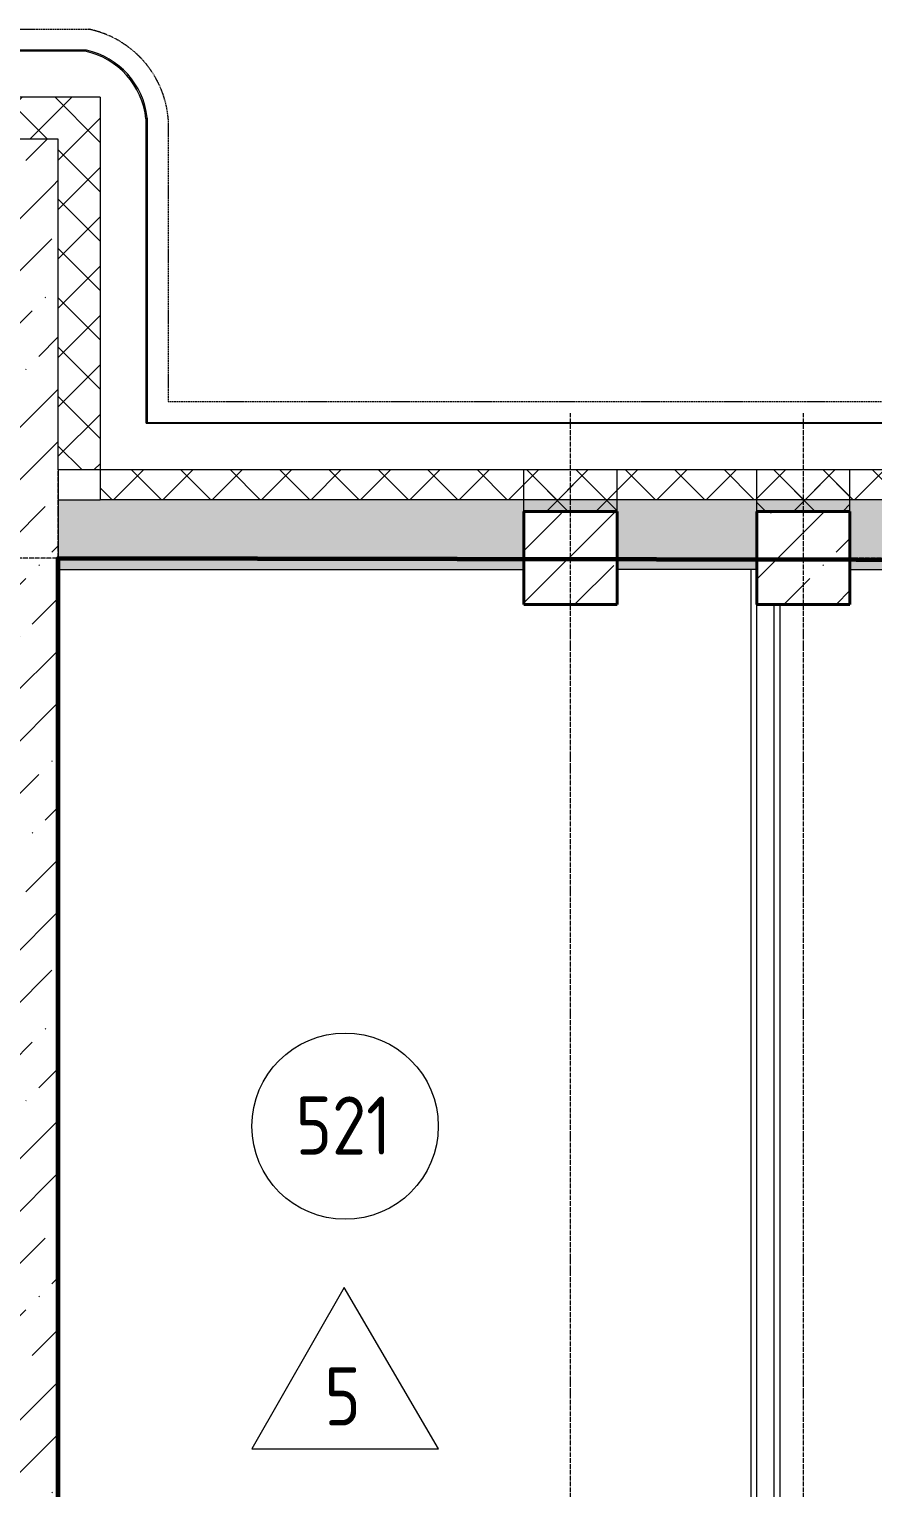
# Model space of a CAD drawing. Header units: millimetres. Extents: x -56773 to 221258, y -262288 to 26541.
# Drawn here: x 12485 to 16107, y -244904 to -238636 of the extents above; entities that cross this region are included whole.
import ezdxf

# ---------------------------------------------------------------- set-up
doc = ezdxf.new("R2010")
doc.units = ezdxf.units.MM
doc.linetypes.add('ADSK_Линия сетки', pattern=[25, 20, -2.5, 0, -2.5])
doc.linetypes.add('ADSK_Невидимые', pattern=[5, 3, -2])
for name, color, linetype, lineweight in [('3.1 Штукатурка внешн стен для инвесторов', 5, 'Continuous', 60), ('Марки помещений', 7, 'Continuous', 20), ('Несущие колонны', 7, 'Continuous', 18), ('Обобщенные модели', 7, 'ADSK_Невидимые', 18), ('Оси', 7, 'Continuous', 9), ('Панели витража', 7, 'Continuous', 9), ('Стены внутренние', 7, 'Continuous', 18), ('Стены наружные', 7, 'Continuous', 18), ('Стены несущие', 7, 'Continuous', 30), ('Стены отделка', 7, 'Continuous', 30), ('Стены штриховка', 7, 'Continuous', 9)]:
    doc.layers.add(name, color=color, linetype=linetype, lineweight=lineweight)
doc.styles.add('GOST Common_2', font='', dxfattribs={"width": 0.9, "height": 250})
doc.styles.get('GOST Common_2').set_extended_font_data('GOST Common')
pattern_1 = [(45, (9.36, -250313.7), (-224.5064, 224.5064), []), (45, (233.87, -250313.7), (-224.5064, 224.5064), [396.875, -79.375, 3.353, -76.022])]
pattern_2 = [(45, (9.36, -250313.7), (84.18955, 308.69595), [396.875, -79.375, 3.353, -76.022])]
pattern_3 = [(45, (9.36, -250313.7), (-106.066, 106.066), []), (135, (9.36, -250313.7), (-106.066, -106.066), [])]

# ---------------------------------------------------------------- blocks, each defined once
blk = doc.blocks.new('ADSK_КолоннаЖБ_Прямоугольная - 400x400 мм-1807143-Маркировочный 5-й')
at = {"layer": 'Несущие колонны', "lineweight": 40}
for p, q in [((-200, 200), (200, 200)), ((-200, -200), (-200, 200)), ((200, 200), (200, -200)), ((200, -200), (-200, -200))]:
    blk.add_line(p, q, dxfattribs=at)
blk = doc.blocks.new('Системная панель - 1_Алюминиевая панель RAL 1013-3044054-Маркировочный 5-й')
at = {"layer": 'Панели витража', "lineweight": 18}
for p, q in [((-1735, 2.5), (1735, 2.5)), ((-1735, -2.5), (-1735, 2.5)), ((1735, -2.5), (1735, 2.5)), ((1735, -2.5), (-1735, -2.5))]:
    blk.add_line(p, q, dxfattribs=at)
blk = doc.blocks.new('Системная панель - 1_Алюминиевая панель RAL 1013-1335046-Маркировочный 5-й')
at = {"layer": 'Панели витража', "lineweight": 18}
for p, q in [((-655, 2.5), (655, 2.5)), ((-655, -2.5), (-655, 2.5)), ((655, -2.5), (655, 2.5)), ((655, -2.5), (-655, -2.5))]:
    blk.add_line(p, q, dxfattribs=at)
blk = doc.blocks.new('Системная панель - 1_Алюминиевая панель RAL 1013-3034048-Маркировочный 5-й')
at = {"layer": 'Панели витража', "lineweight": 18}
for p, q in [((-509.4, 2.5), (-89.7, 2.5)), ((-509.4, -2.5), (-509.4, 2.5)), ((509.4, 2.5), (-89.7, 2.5)), ((509.4, -2.5), (509.4, 2.5)), ((-509.4, -2.5), (-89.7, -2.5)), ((509.4, -2.5), (-89.7, -2.5))]:
    blk.add_line(p, q, dxfattribs=at)
blk = doc.blocks.new('Панель изогнутая_маленькая - Панель изогнутая_RAL 1013-V16-Маркировочный 5-й')
at = {"layer": 'Панели витража', "lineweight": 18}
for p, q in [((-195.2, 3.7), (-195.2, -4)), ((195.2, -4.7), (195.2, 3))]:
    blk.add_line(p, q, dxfattribs=at)
for radius, start, end in [(337.7, 54.59353, 125.2079), (331.4, 53.82205, 125.97368)]:
    blk.add_arc((-0.5, -272.2), radius, start, end, dxfattribs=at)
blk = doc.blocks.new('Обобщенные модели 13 - Обобщенные модели 1-3016844-Маркировочный 5-й')
at = {"layer": 'Обобщенные модели'}
for p, q in [((11500, 11677.5), (12730.9, 11677.5)), ((12765, 11667.5), (12765, 11668.9)), ((12770, 11666), (12770, 11667.4)), ((12721.1, 11587.5), (12719.2, 11587.5)), ((13072.5, 11290.7), (13072.5, 10077.5)), ((13072.5, 10077.5), (41527.5, 10077.5))]:
    blk.add_line(p, q, dxfattribs=at)
for start, end in [(73.61446, 78.2981), (4.60743, 78.2981), (69.26874, 72.9192), (67.25161, 68.86835), (60.54813, 61.33744), (51.82891, 57.46795), (43.08285, 48.38985), (34.28708, 39.53121), (25.38187, 30.75535), (16.14614, 22.01961), (4.60743, 13.30614)]:
    blk.add_arc((12643.6, 11256.1), 430.3, start, end, dxfattribs=at)
blk = doc.blocks.new('ADSK_Марка_Помещение_ОдноЗначение - Номер-159740-Маркировочный 5-й')
at = {"layer": 'Марки помещений'}
blk.add_circle((0, 0), 4, dxfattribs=at)
blk = doc.blocks.new('ADSK_Марка_Помещение_ТипПола_ГОСТ21-501-2011 - Отделка пола-1456712-Маркировочный 5-й')
at = {"layer": 'Марки помещений'}
for p, q in [((0, 6.934), (-3.965, 0)), ((4.041, 0), (0, 6.934)), ((-3.965, 0), (4.041, 0))]:
    blk.add_line(p, q, dxfattribs=at)

msp = doc.modelspace()

# ---------------------------------------------------------------- hatches: boundary and pattern name
at = {"layer": 'Несущие колонны', "lineweight": 9}
h = msp.add_hatch(dxfattribs=at)
h.set_pattern_fill('FP_1', color=256, style=0, pattern_type=2)
h.set_pattern_definition(pattern_1)
h.paths.add_polyline_path([(15009.3615, -241108.7359), (15009.3615, -240708.7359), (14609.3615, -240708.7359), (14609.3615, -241108.7359)])
h = msp.add_hatch(dxfattribs=at)
h.set_pattern_fill('FP_1', color=256, style=0, pattern_type=2)
h.set_pattern_definition(pattern_1)
h.paths.add_polyline_path([(16009.3615, -241108.7359), (16009.3615, -240708.7359), (15609.3615, -240708.7359), (15609.3615, -241108.7359), (15709.3615, -241108.7359)])
at = {"layer": 'Стены внутренние', "lineweight": 9}
h = msp.add_hatch(dxfattribs=at)
h.set_pattern_fill('FP_2', color=256, style=0, pattern_type=2)
h.set_pattern_definition(pattern_2)
h.paths.add_polyline_path([(41759.3615, -240958.7359), (42009.3615, -240958.7359), (42009.3615, -240658.7359), (39009.3615, -240659.7359), (39009.3615, -240958.7359), (41734.3615, -240958.7359)])
h.paths.add_polyline_path([(31409.3615, -240958.7359), (31409.3615, -240659.7359), (30209.3615, -240659.7359), (30209.3615, -240958.7359), (31138.4945, -240958.7359)])
h.paths.add_polyline_path([(34509.3615, -240958.7359), (34609.3615, -240958.7359), (34609.3615, -240659.7359), (33009.3615, -240659.7359), (33009.3615, -240958.7359), (34434.3615, -240958.7359)])
h.paths.add_polyline_path([(36209.3615, -240958.7359), (37409.3615, -240958.7359), (37409.3615, -240659.7359), (36209.3615, -240659.7359)])
h.paths.add_polyline_path([(22134.3615, -240958.7359), (22609.3615, -240958.7359), (22609.3615, -240659.7359), (21009.3615, -240659.7359), (21009.3615, -240958.7359), (22109.3615, -240958.7359)])
h.paths.add_polyline_path([(24209.3615, -240958.7359), (25409.3615, -240958.7359), (25409.3615, -240659.7359), (24209.3615, -240659.7359)])
h.paths.add_polyline_path([(28609.3615, -240958.7359), (28609.3615, -240659.7359), (27009.3615, -240659.7359), (27009.3615, -240958.7359), (28250.6673, -240958.7359)])
h.paths.add_polyline_path([(18209.3615, -240958.7359), (19409.3615, -240958.7359), (19409.3615, -240659.7359), (18209.3615, -240659.7359), (18209.3615, -240854.1935)])
h.paths.add_polyline_path([(15609.3615, -240958.7359), (15609.3615, -240708.7359), (16009.3615, -240708.7359), (16009.3615, -240958.7359), (16609.3615, -240958.7359), (16609.3615, -240659.7359), (12609.3615, -240658.7359), (12609.3615, -240958.7359), (14609.3615, -240958.7359), (14609.3615, -240708.7359), (15009.3615, -240708.7359), (15009.3615, -240958.7359), (15584.3615, -240958.7359)])
at = {"layer": 'Стены наружные', "lineweight": 9}
h = msp.add_hatch(dxfattribs=at)
h.set_pattern_fill('FP_4', color=256, style=0, pattern_type=2)
h.set_pattern_definition(pattern_3)
h.paths.add_polyline_path([(12789.3615, -239108.7359), (12789.3615, -238928.7359), (12128.9933, -238928.7359), (12128.9933, -239108.7359), (12728.5966, -239108.7359)])
h.paths.add_polyline_path([(9228.9933, -239108.7359), (9228.9933, -238928.7359), (8809.3615, -238928.7359), (8809.3615, -239108.7359), (9118.8127, -239108.7359)])
h = msp.add_hatch(dxfattribs=at)
h.set_pattern_fill('FP_2', color=256, style=0, pattern_type=2)
h.set_pattern_definition(pattern_2)
h.paths.add_polyline_path([(12609.3615, -239308.7359), (12609.3615, -239108.7359), (12128.9933, -239108.7359), (12128.9933, -239308.7359), (12409.3615, -239308.7359)])
h.paths.add_polyline_path([(9228.9933, -239308.7359), (9228.9933, -239108.7359), (8809.3615, -239108.7359), (8809.3615, -239308.7359), (9118.8127, -239308.7359)])
h = msp.add_hatch(dxfattribs=at)
h.set_pattern_fill('FP_4', color=256, style=0, pattern_type=2)
h.set_pattern_definition(pattern_3)
h.paths.add_polyline_path([(12609.3615, -240528.7359), (12789.3615, -240528.7359), (12789.3615, -239108.7359), (12609.3615, -239108.7359), (12609.3615, -239580.9418)])
h = msp.add_hatch(dxfattribs=at)
h.set_pattern_fill('FP_2', color=256, style=0, pattern_type=2)
h.set_pattern_definition(pattern_2)
h.paths.add_polyline_path([(12409.3615, -247508.7359), (12609.3615, -247508.7359), (12609.3615, -239308.7359), (12409.3615, -239308.7359), (12409.3615, -247220.452)])
h = msp.add_hatch(dxfattribs=at)
h.set_pattern_fill('FP_4', color=256, style=0, pattern_type=2)
h.set_pattern_definition(pattern_3)
h.paths.add_polyline_path([(41829.3615, -240658.7359), (41829.3615, -240528.7359), (38959.3615, -240528.7359), (38959.3615, -240658.7359), (41245.8893, -240658.7359)])
h.paths.add_polyline_path([(31459.3615, -240658.7359), (31459.3615, -240528.7359), (30159.3615, -240528.7359), (30159.3615, -240658.7359), (31138.4945, -240658.7359)])
h.paths.add_polyline_path([(32959.3615, -240658.7359), (34659.3615, -240658.7359), (34659.3615, -240528.7359), (32959.3615, -240528.7359)])
h.paths.add_polyline_path([(36914.1487, -240658.7359), (37459.3615, -240658.7359), (37459.3615, -240528.7359), (36159.3615, -240528.7359), (36159.3615, -240658.7359)])
h.paths.add_polyline_path([(25459.3615, -240658.7359), (25459.3615, -240528.7359), (24159.3615, -240528.7359), (24159.3615, -240658.7359), (25362.8402, -240658.7359)])
h.paths.add_polyline_path([(28250.6673, -240658.7359), (28659.3615, -240658.7359), (28659.3615, -240528.7359), (26959.3615, -240528.7359), (26959.3615, -240658.7359)])
h.paths.add_polyline_path([(20959.3615, -240658.7359), (22659.3615, -240658.7359), (22659.3615, -240528.7359), (20959.3615, -240528.7359)])
h.paths.add_polyline_path([(13811.5318, -240658.7359), (16659.3615, -240658.7359), (16659.3615, -240528.7359), (12789.3615, -240528.7359), (12789.3615, -240658.7359)])
h.paths.add_polyline_path([(19459.3615, -240658.7359), (19459.3615, -240528.7359), (18159.3615, -240528.7359), (18159.3615, -240658.7359), (18865.2292, -240658.7359)])
h = msp.add_hatch(dxfattribs=at)
h.set_pattern_fill('FP_4', color=256, style=0, pattern_type=2)
h.set_pattern_definition(pattern_3)
h.paths.add_polyline_path([(15009.3615, -240708.7359), (15009.3615, -240528.7359), (14609.3615, -240528.7359), (14609.3615, -240708.7359)])
h = msp.add_hatch(dxfattribs=at)
h.set_pattern_fill('FP_4', color=256, style=0, pattern_type=2)
h.set_pattern_definition(pattern_3)
h.paths.add_polyline_path([(16009.3615, -240708.7359), (16009.3615, -240528.7359), (15609.3615, -240528.7359), (15609.3615, -240708.7359)])

# ---------------------------------------------------------------- linework, layer by layer
at = {"layer": '3.1 Штукатурка внешн стен для инвесторов'}
msp.add_lwpolyline([(12609.3615, -246633.7359), (12609.3615, -240908.7359), (41734.3615, -240958.7359)], dxfattribs=at)
at = {"layer": 'Несущие колонны', "lineweight": 9}
for p, q in [((15009.3615, -240708.7359), (14609.3615, -240708.7359)), ((14609.3615, -240958.7359), (14609.3615, -240708.7359)), ((15009.3615, -240708.7359), (15009.3615, -240958.7359)), ((16009.3615, -240708.7359), (15609.3615, -240708.7359)), ((15609.3615, -240958.7359), (15609.3615, -240708.7359)), ((16009.3615, -240708.7359), (16009.3615, -240958.7359)), ((14609.3615, -241108.7359), (14609.3615, -240958.7359)), ((15009.3615, -240958.7359), (15009.3615, -241108.7359)), ((15609.3615, -241108.7359), (15609.3615, -240958.7359)), ((16009.3615, -240958.7359), (16009.3615, -241108.7359)), ((15009.3615, -241108.7359), (14609.3615, -241108.7359)), ((15684.3615, -241108.7359), (15609.3615, -241108.7359)), ((15709.3615, -241108.7359), (15684.3615, -241108.7359)), ((16009.3615, -241108.7359), (15709.3615, -241108.7359))]:
    msp.add_line(p, q, dxfattribs=at)
at = {"layer": 'Оси', "color": 253, "linetype": 'ADSK_Линия сетки', "lineweight": 5, "true_color": 0xaaaaaa}
for p, q in [((12609.3615, -261287.5872), (12609.3615, -240286.2598)), ((14809.3615, -261287.5872), (14809.3615, -240286.2598)), ((15809.3615, -261287.5872), (15809.3615, -240286.2598)), ((62528.5982, -240908.7359), (-25230.7352, -240908.7359))]:
    msp.add_line(p, q, dxfattribs=at)
at = {"layer": 'Стены несущие', "lineweight": 9}
for p, q in [((12609.3615, -240528.7359), (12609.3615, -240658.7359)), ((12609.3615, -240658.7359), (12789.3615, -240658.7359)), ((12609.3615, -240958.7359), (12609.3615, -246633.7359)), ((12609.3615, -240958.7359), (14609.3615, -240958.7359)), ((15584.3615, -240958.7359), (15009.3615, -240958.7359)), ((15584.3615, -246633.7359), (15584.3615, -240958.7359)), ((16009.3615, -240958.7359), (16609.3615, -240958.7359)), ((15709.3615, -246633.7359), (15709.3615, -241108.7359))]:
    msp.add_line(p, q, dxfattribs=at)
at = {"layer": 'Стены отделка', "lineweight": 9}
for p, q in [((12789.3615, -238928.7359), (11509.3615, -238928.7359)), ((12789.3615, -238928.7359), (12789.3615, -240658.7359)), ((12609.3615, -240528.7359), (12609.3615, -239108.7359)), ((12609.3615, -240528.7359), (16659.3615, -240528.7359)), ((14609.3615, -240708.7359), (14609.3615, -240528.7359)), ((15009.3615, -240708.7359), (15009.3615, -240528.7359)), ((15609.3615, -240708.7359), (15609.3615, -240528.7359)), ((16009.3615, -240708.7359), (16009.3615, -240528.7359)), ((15009.3615, -240708.7359), (14609.3615, -240708.7359)), ((16009.3615, -240708.7359), (15609.3615, -240708.7359))]:
    msp.add_line(p, q, dxfattribs=at)
at = {"layer": 'Стены штриховка', "lineweight": 9}
for p, q in [((12609.3615, -239108.7359), (11509.3615, -239108.7359)), ((12609.3615, -240658.7359), (12609.3615, -240958.7359)), ((16659.3615, -240658.7359), (12789.3615, -240658.7359)), ((14609.3615, -240958.7359), (14609.3615, -240708.7359)), ((14609.3615, -240708.7359), (15009.3615, -240708.7359)), ((15009.3615, -240708.7359), (15009.3615, -240958.7359)), ((15609.3615, -240708.7359), (16009.3615, -240708.7359)), ((15609.3615, -246658.7359), (15609.3615, -240708.7359)), ((16009.3615, -240708.7359), (16009.3615, -240958.7359)), ((15609.3615, -240958.7359), (15584.3615, -240958.7359)), ((15709.3615, -241108.7359), (15609.3615, -241108.7359)), ((15684.3615, -246658.7359), (15684.3615, -241108.7359))]:
    msp.add_line(p, q, dxfattribs=at)

# ---------------------------------------------------------------- block references
at = {"layer": 'Марки помещений', "xscale": 99.99999999999993, "yscale": 99.99999999999993, "zscale": 99.99999999999993}
for name, p in [('ADSK_Марка_Помещение_ОдноЗначение - Номер-159740-Маркировочный 5-й', (13841.2395, -243350.2212)), ('ADSK_Марка_Помещение_ТипПола_ГОСТ21-501-2011 - Отделка пола-1456712-Маркировочный 5-й', (13837.7342, -244736.2858))]:
    msp.add_blockref(name, p, dxfattribs=at)
at = {"layer": 'Несущие колонны', "lineweight": 40, "rotation": 89.9999999999999}
for p in [(14809.3615, -240908.7359), (15809.3615, -240908.7359)]:
    msp.add_blockref('ADSK_КолоннаЖБ_Прямоугольная - 400x400 мм-1807143-Маркировочный 5-й', p, dxfattribs=at)
at = {"layer": 'Обобщенные модели'}
msp.add_blockref('Обобщенные модели 13 - Обобщенные модели 1-3016844-Маркировочный 5-й', (9.3615, -250313.7049), dxfattribs=at)
at = {"layer": 'Панели витража', "rotation": 312.0152720249161}
msp.add_blockref('Панель изогнутая_маленькая - Панель изогнутая_RAL 1013-V16-Маркировочный 5-й', (12858.7329, -238873.7359), dxfattribs=at)
at = {"layer": 'Панели витража', "lineweight": 18}
for name, p in [('Системная панель - 1_Алюминиевая панель RAL 1013-3034048-Маркировочный 5-й', (12218.7329, -238728.7359)), ('Системная панель - 1_Алюминиевая панель RAL 1013-3044054-Маркировочный 5-й', (14724.3615, -240328.7359))]:
    msp.add_blockref(name, p, dxfattribs=at)
at = {"layer": 'Панели витража', "lineweight": 18, "rotation": 269.9999999999965}
msp.add_blockref('Системная панель - 1_Алюминиевая панель RAL 1013-1335046-Маркировочный 5-й', (12989.3615, -239673.7359), dxfattribs=at)

# ---------------------------------------------------------------- texts
at = {"layer": 'Марки помещений', "lineweight": 9, "char_height": 250, "attachment_point": 1, "style": 'GOST Common_2'}
for s, insert, width in [('521', (13628.8323, -243222.4961), 526.708687), ('\\fGOST Common|b0|i0|c204|p34|;\\W.9;5', (13752.4018, -244386.2766), 194.810062)]:
    msp.add_mtext(s, dxfattribs=dict(at, insert=insert, width=width))

doc.saveas('drawing.dxf')
